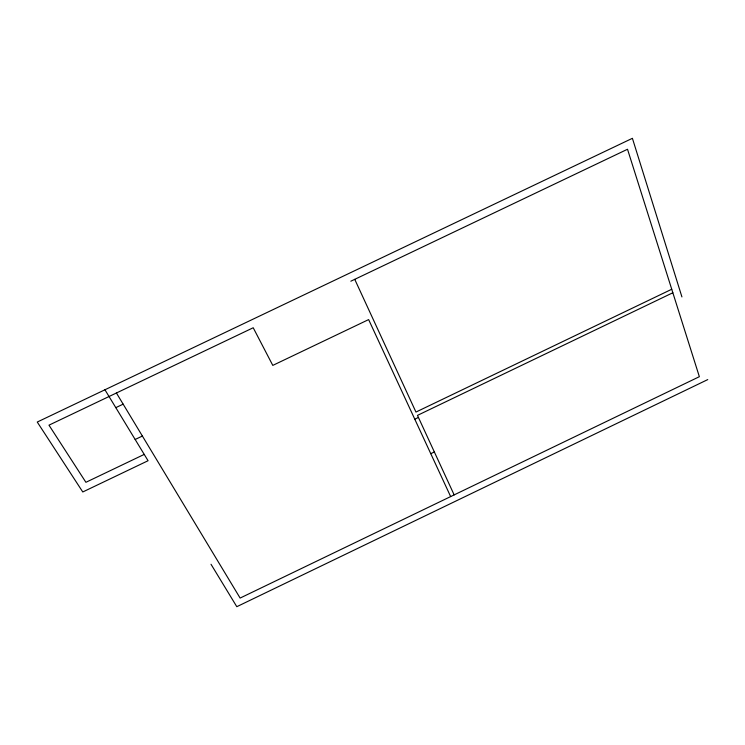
<?xml version="1.0" encoding="UTF-8"?>
<svg xmlns="http://www.w3.org/2000/svg" width="745" height="745" viewBox="0 0 745 745"><rect width="100%" height="100%" fill="white"/><g stroke="black" fill="none" stroke-linecap="round" stroke-linejoin="round"><path stroke-width="1.12" d="M430.768 453.677L434.344 451.954M707.75 379.596L236.798 606.691L211.012 564.263M144.232 454.403L85.908 482.304L48.974 425.162L253.216 327.753L272.791 365.395L368.635 319.596L450.651 496.589M671.739 289.256L415.952 412.06L354.741 279.338M672.847 292.757L417.479 415.375L454.152 494.894M414.788 419.193L418.429 417.442M350.839 281.2L627.514 149.251L699.359 376.691L240.123 598.067L116.416 392.997M115.81 407.645L123.149 404.153M135.162 439.485L142.379 436.039M104.943 389.775L148.069 460.727L82.779 491.97L37.25 422.043L632.403 138.309L681.926 296.92"/></g></svg>
